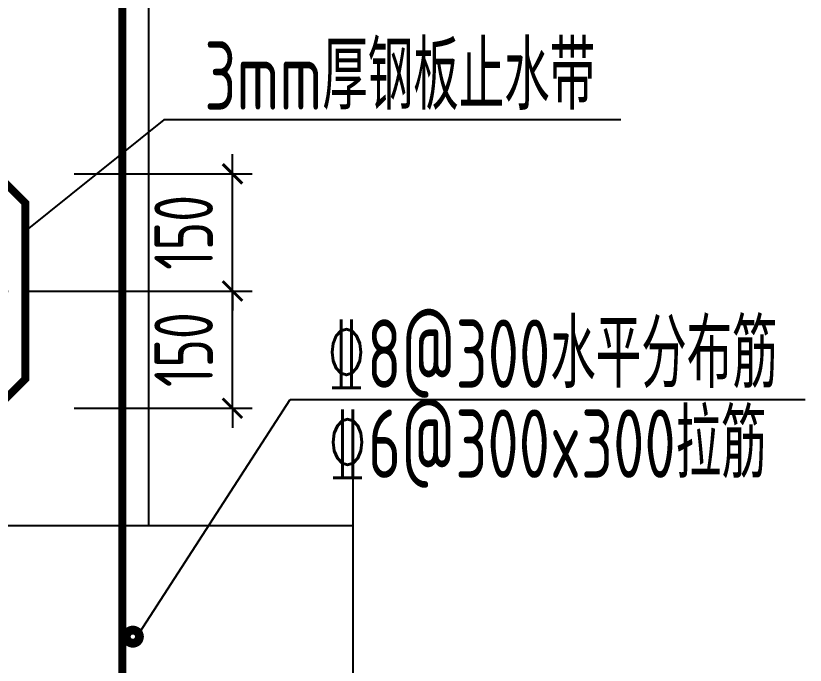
# Model space of a CAD drawing. Extents: x -655480 to 203344, y -294099 to 287156.
# Drawn here: x -247152 to -243110, y 211002 to 214325 of the extents above; entities that cross this region are included whole.
import ezdxf

# ---------------------------------------------------------------- set-up
doc = ezdxf.new("R2010")
doc.units = 0
doc.header["$LTSCALE"] = 1000
for name, pattern in [('CONTINOUS', [0]), ('DASH', [0.35, 0.25, -0.1]), ('DASHED', [0.75, 0.5, -0.25])]:
    doc.linetypes.add(name, pattern=pattern)
doc.layers.get('0').update_dxf_attribs({"linetype": 'CONTINUOUS'})
doc.layers.get('DEFPOINTS').update_dxf_attribs({"linetype": 'CONTINUOUS'})
for name, color, linetype in [('COLU_DE_TEXT', 7, 'CONTINUOUS'), ('DIM', 2, 'CONTINUOUS'), ('REIN', 6, 'CONTINUOUS'), ('THIN', 7, 'CONTINUOUS'), ('中粗1', 4, 'CONTINUOUS'), ('标注', 142, 'CONTINUOUS'), ('结构', 7, 'DASHED'), ('说明文字', 7, 'CONTINUOUS')]:
    doc.layers.add(name, color=color, linetype=linetype)
doc.styles.add('TSSD_DIMENSION', font='Tssdeng.shx', dxfattribs={"width": 0.7, "bigfont": 'tssdchn.shx'})
doc.dimstyles.new('TSSD_25_100', dxfattribs={"dimtxt": 300, "dimasz": 100, "dimexe": 100, "dimexo": 250, "dimgap": 100, "dimtad": 1, "dimdec": 0, "dimlfac": 0.25, "dimzin": 0, "dimdsep": 46, "dimtxsty": 'TSSD_DIMENSION', "dimblk": 'ARCHTICK', "dimcen": 0, "dimdle": 100, "dimclrt": 7, "dimadec": 0, "dimazin": 0, "dimtfac": 1, "dimtdec": 0, "dimtix": 1, "dimtmove": 2, "dimatfit": 3, "dimldrblk": 'ARCHTICK', "dimfxl": 1, "dimtolj": 1, "dimtzin": 0, "dimarcsym": 0})

# ---------------------------------------------------------------- blocks, each defined once
blk = doc.blocks.new('_ArchTick')
at = {"color": 0, "linetype": 'ByBlock', "const_width": 0.15}
blk.add_lwpolyline([(-0.5, -0.5), (0.5, 0.5)], dxfattribs=at)
blk = doc.blocks.new('*D3987')
at = {"layer": 'DEFPOINTS', "color": 0, "transparency": 16777216}
for p in [(-247103, 239312.6), (-246042.4, 239312.6), (-247103, 238712.6)]:
    blk.add_point(p, dxfattribs=at)
at = {"layer": 'DIM', "color": 0, "lineweight": -2, "transparency": 16777216}
for p, q in [((-246042.4, 239312.6), (-246042.4, 239412.6)), ((-246853, 239312.6), (-245942.4, 239312.6)), ((-246042.4, 238712.6), (-246042.4, 239312.6)), ((-246853, 238712.6), (-245942.4, 238712.6)), ((-246042.4, 238712.6), (-246042.4, 238612.6))]:
    blk.add_line(p, q, dxfattribs=at)
at = {"layer": 'DIM', "color": 0, "lineweight": -2, "transparency": 16777216, "xscale": 100, "yscale": 100, "zscale": 100}
for p, rotation in [((-246042.4, 239312.6), 270), ((-246042.4, 238712.6), 90)]:
    blk.add_blockref('_ArchTick', p, dxfattribs=dict(at, rotation=rotation))
at = {"layer": 'DIM', "color": 7, "transparency": 16777216, "insert": (-246292.4, 239012.6), "char_height": 300, "attachment_point": 5, "rotation": 90, "style": 'TSSD_DIMENSION'}
blk.add_mtext('\\A1;150', dxfattribs=at)
blk = doc.blocks.new('*D3988')
at = {"layer": 'DEFPOINTS', "color": 0, "transparency": 16777216}
for p in [(-247103, 239912.6), (-246042.4, 239912.6), (-247103, 239312.6)]:
    blk.add_point(p, dxfattribs=at)
at = {"layer": 'DIM', "color": 0, "lineweight": -2, "transparency": 16777216}
for p, q in [((-246042.4, 239912.6), (-246042.4, 240012.6)), ((-246853, 239912.6), (-245942.4, 239912.6)), ((-246042.4, 239312.6), (-246042.4, 239912.6)), ((-246853, 239312.6), (-245942.4, 239312.6)), ((-246042.4, 239312.6), (-246042.4, 239212.6))]:
    blk.add_line(p, q, dxfattribs=at)
at = {"layer": 'DIM', "color": 0, "lineweight": -2, "transparency": 16777216, "xscale": 100, "yscale": 100, "zscale": 100}
for p, rotation in [((-246042.4, 239912.6), 270), ((-246042.4, 239312.6), 90)]:
    blk.add_blockref('_ArchTick', p, dxfattribs=dict(at, rotation=rotation))
at = {"layer": 'DIM', "color": 7, "transparency": 16777216, "insert": (-246292.4, 239612.6), "char_height": 300, "attachment_point": 5, "rotation": 90, "style": 'TSSD_DIMENSION'}
blk.add_mtext('\\A1;150', dxfattribs=at)
blk = doc.blocks.new('20211113.10462879')
at = {"layer": 'REIN', "elevation": 0}
blk.add_lwpolyline([(7290.423, 9983.041, 40, 40, 0), (7290.423, 9716.038, 40, 40, 0), (7290.423, 2079.83, 30, 30, 0), (7640.891, 2079.83, 30, 30, 0)], format="xyseb", dxfattribs=at)
at = {"layer": 'REIN', "linetype": 'ByBlock', "const_width": 40}
blk.add_lwpolyline([(6643.795, 4631.032), (6793.795, 4781.032), (6793.795, 5681.033), (6643.795, 5831.033)], dxfattribs=at)
at = {"layer": 'REIN', "linetype": 'ByBlock', "const_width": 67.2}
blk.add_lwpolyline([(7344.396, 3484.811, 1), (7344.396, 3439.45, 1)], format="xyb", close=True, dxfattribs=at)
at = {"layer": 'THIN'}
blk.add_lwpolyline([(8470.486, 4311.033), (8470.486, 3113.165), (8690.486, 3043.165), (8250.486, 2923.165), (8470.486, 2853.165), (8470.486, 1471.205)], dxfattribs=at)
at = {"layer": '中粗1', "linetype": 'ByBlock'}
blk.add_line((7425.433, 4031.033), (7425.433, 9983.041), dxfattribs=at)
blk.add_lwpolyline([(5306.061, 4031.033), (8470.486, 4031.033), (8470.486, 1935.298), (5306.061, 1935.298)], close=True, dxfattribs=at)
at = {"layer": '标注', "linetype": 'CONTINOUS'}
for p, q in [((7503.204, 6107.29), (6793.795, 5538.151)), ((9842.133, 6107.29), (7503.204, 6107.29))]:
    blk.add_line(p, q, dxfattribs=at)
at = {"layer": '结构', "linetype": 'DASH'}
blk.add_line((6105.952, 5231.033), (7425.433, 5231.033), dxfattribs=at)
at = {"layer": '说明文字', "color": 0}
for p, q in [((7360.556, 3456.151), (8149.919, 4676.38)), ((8149.919, 4676.38), (10786.373, 4676.38))]:
    blk.add_line(p, q, dxfattribs=at)
at = {"layer": '说明文字', "color": 0, "style": 'TSSD_DIMENSION', "width": 0.7}
for s, p in [('3mm厚钢板止水带', (7710.371, 6158.445)), ('\x848@300水平分布筋', (8332.849, 4735.382)), ('\x846@300x300拉筋', (8338.377, 4274.869))]:
    blk.add_text(s, height=350, dxfattribs=at).set_placement(p)
at = {"layer": 'DIM'}
for base, p1, p2, picture, middle in [((7854.363, 5831.033, 0), (6793.795, 5231.033, 0), (6793.795, 5831.033, 0), '*D3988', (7604.363, 5531.033, 0)), ((7854.363, 5231.033, 0), (6793.795, 4631.032, 0), (6793.795, 5231.033, 0), '*D3987', (7604.363, 4931.032, 0))]:
    dim = blk.add_linear_dim(base=base, p1=p1, p2=p2, angle=90, dimstyle='TSSD_25_100', dxfattribs=at)
    dim.commit()
    dim.dimension.update_dxf_attribs({"geometry": picture, "text_midpoint": middle, "insert": (253896.789, -234081.599)})

msp = doc.modelspace()

# ---------------------------------------------------------------- block references
at = {"layer": 'COLU_DE_TEXT', "color": 2}
msp.add_blockref('20211113.10462879', (-253896.79, 207685.61), dxfattribs=at)

doc.saveas('drawing.dxf')
